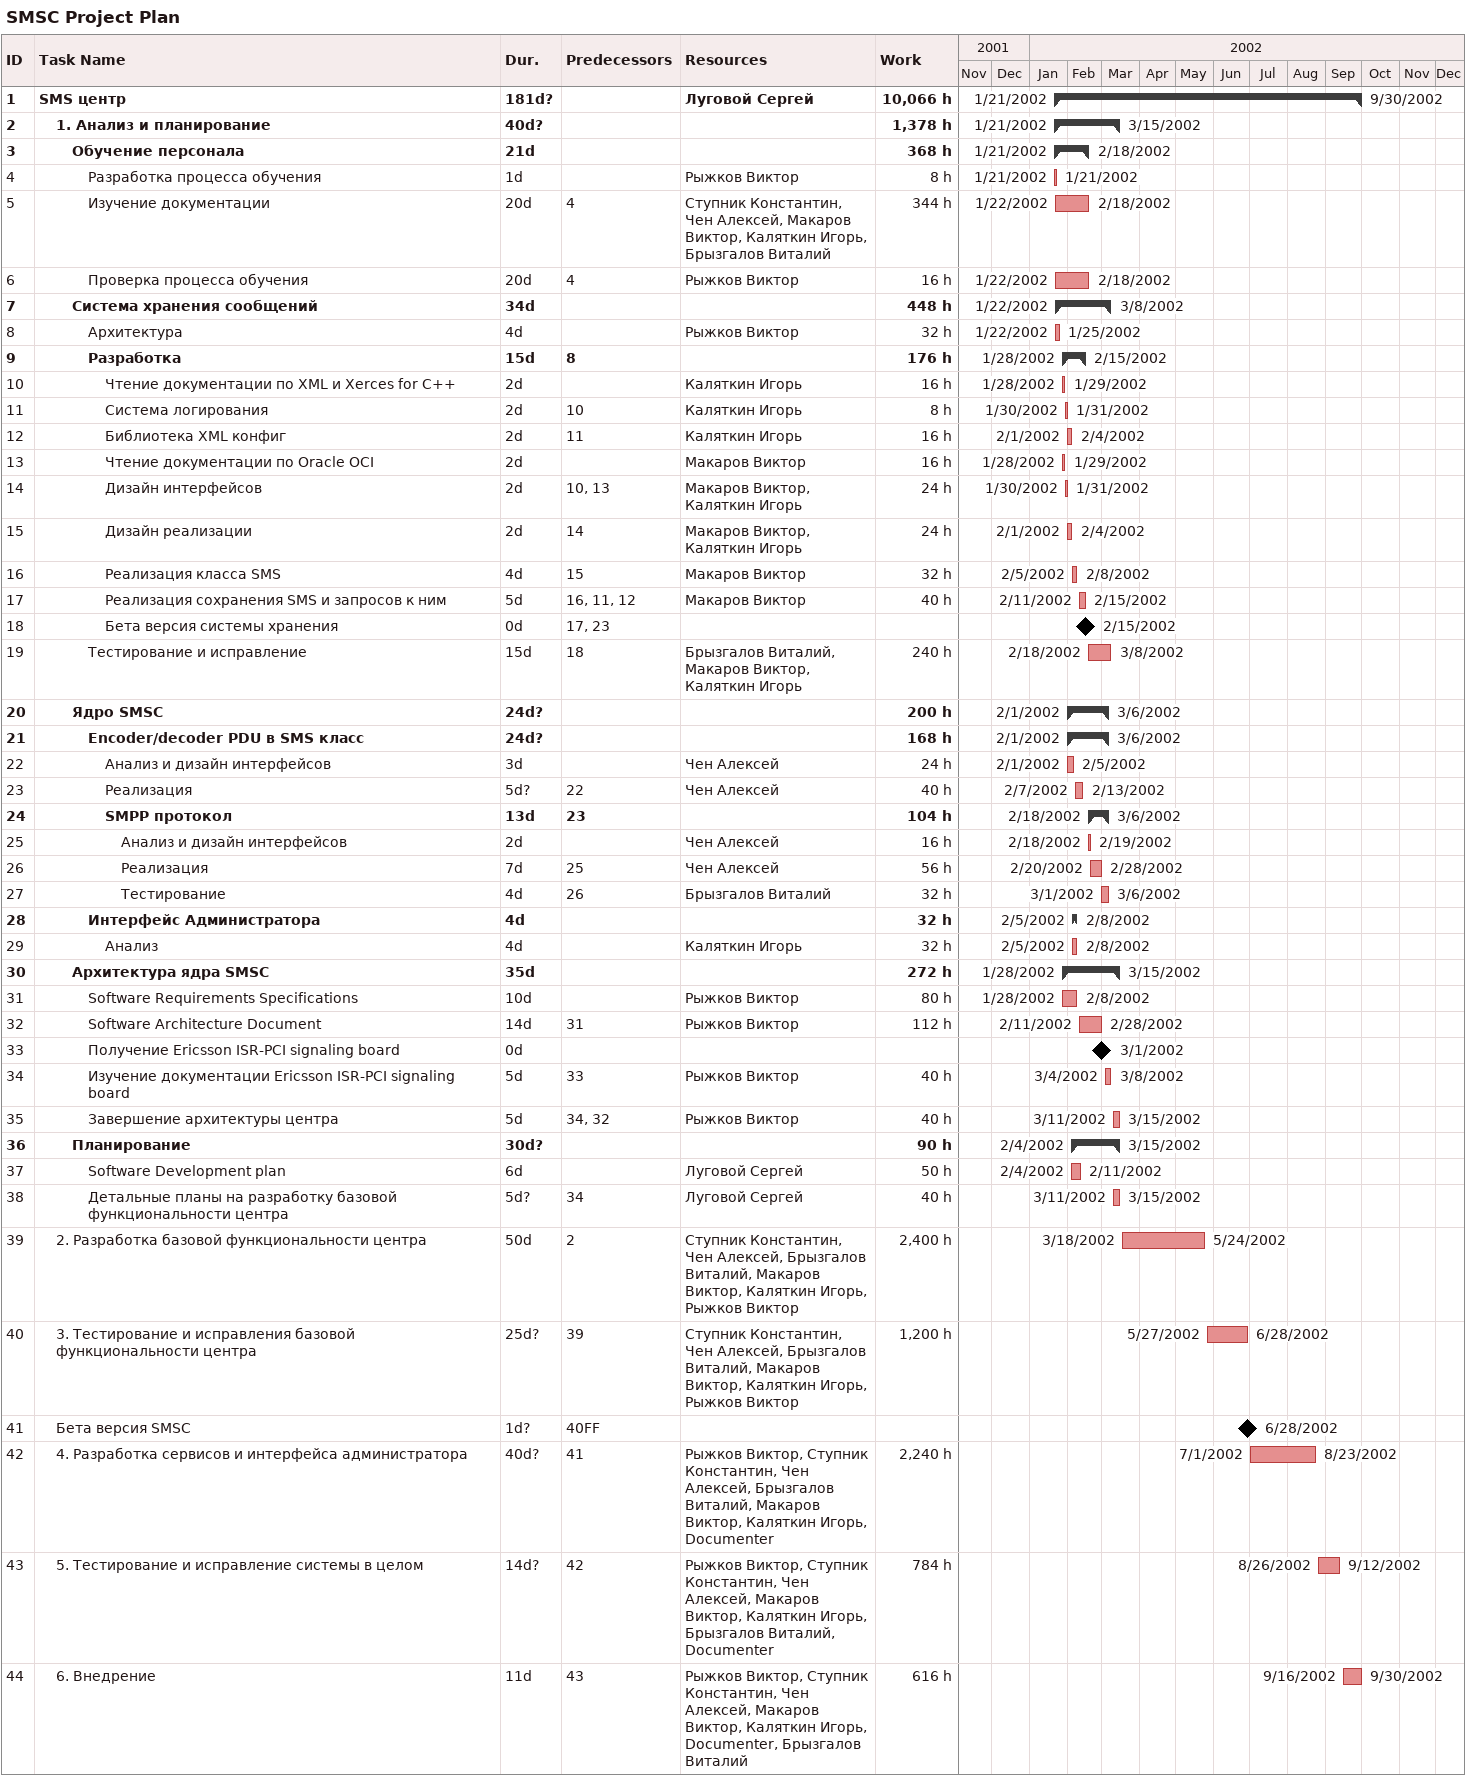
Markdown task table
SMSC Project Plan

| ID | Level | Task | Duration | Start | Finish | Predecessors | Resources | Work (h) |
|---|---|---|---|---|---|---|---|---|
| 1 | 1 | **SMS центр** | 181d? | 2002-01-21 | 2002-09-30 |  | Луговой Сергей | 10066 |
| 2 | 2 | **1. Анализ и планирование** | 40d? | 2002-01-21 | 2002-03-15 |  |  | 1378 |
| 3 | 3 | **Обучение персонала** | 21d | 2002-01-21 | 2002-02-18 |  |  | 368 |
| 4 | 4 | Разработка процесса обучения | 1d | 2002-01-21 | 2002-01-21 |  | Рыжков Виктор | 8 |
| 5 | 4 | Изучение документации | 20d | 2002-01-22 | 2002-02-18 | 4 | Ступник Константин, Чен Алексей, Макаров Виктор, Каляткин Игорь, Брызгалов Виталий | 344 |
| 6 | 4 | Проверка процесса обучения | 20d | 2002-01-22 | 2002-02-18 | 4 | Рыжков Виктор | 16 |
| 7 | 3 | **Система хранения сообщений** | 34d | 2002-01-22 | 2002-03-08 |  |  | 448 |
| 8 | 4 | Архитектура | 4d | 2002-01-22 | 2002-01-25 |  | Рыжков Виктор | 32 |
| 9 | 4 | **Разработка** | 15d | 2002-01-28 | 2002-02-15 | 8 |  | 176 |
| 10 | 5 | Чтение документации по XML и Xerces for C++ | 2d | 2002-01-28 | 2002-01-29 |  | Каляткин Игорь | 16 |
| 11 | 5 | Система логирования | 2d | 2002-01-30 | 2002-01-31 | 10 | Каляткин Игорь | 8 |
| 12 | 5 | Библиотека XML конфиг | 2d | 2002-02-01 | 2002-02-04 | 11 | Каляткин Игорь | 16 |
| 13 | 5 | Чтение документации по Oracle OCI | 2d | 2002-01-28 | 2002-01-29 |  | Макаров Виктор | 16 |
| 14 | 5 | Дизайн интерфейсов | 2d | 2002-01-30 | 2002-01-31 | 10, 13 | Макаров Виктор, Каляткин Игорь | 24 |
| 15 | 5 | Дизайн реализации | 2d | 2002-02-01 | 2002-02-04 | 14 | Макаров Виктор, Каляткин Игорь | 24 |
| 16 | 5 | Реализация класса SMS | 4d | 2002-02-05 | 2002-02-08 | 15 | Макаров Виктор | 32 |
| 17 | 5 | Реализация сохранения SMS и запросов к ним | 5d | 2002-02-11 | 2002-02-15 | 16, 11, 12 | Макаров Виктор | 40 |
| 18 | 5 | Бета версия системы хранения | 0d | 2002-02-15 | 2002-02-15 | 17, 23 |  |  |
| 19 | 4 | Тестирование и исправление | 15d | 2002-02-18 | 2002-03-08 | 18 | Брызгалов Виталий, Макаров Виктор, Каляткин Игорь | 240 |
| 20 | 3 | **Ядро SMSC** | 24d? | 2002-02-01 | 2002-03-06 |  |  | 200 |
| 21 | 4 | **Encoder/decoder PDU в SMS класс** | 24d? | 2002-02-01 | 2002-03-06 |  |  | 168 |
| 22 | 5 | Анализ и дизайн интерфейсов | 3d | 2002-02-01 | 2002-02-05 |  | Чен Алексей | 24 |
| 23 | 5 | Реализация | 5d? | 2002-02-07 | 2002-02-13 | 22 | Чен Алексей | 40 |
| 24 | 5 | **SMPP протокол** | 13d | 2002-02-18 | 2002-03-06 | 23 |  | 104 |
| 25 | 6 | Анализ и дизайн интерфейсов | 2d | 2002-02-18 | 2002-02-19 |  | Чен Алексей | 16 |
| 26 | 6 | Реализация | 7d | 2002-02-20 | 2002-02-28 | 25 | Чен Алексей | 56 |
| 27 | 6 | Тестирование | 4d | 2002-03-01 | 2002-03-06 | 26 | Брызгалов Виталий | 32 |
| 28 | 4 | **Интерфейс Администратора** | 4d | 2002-02-05 | 2002-02-08 |  |  | 32 |
| 29 | 5 | Анализ | 4d | 2002-02-05 | 2002-02-08 |  | Каляткин Игорь | 32 |
| 30 | 3 | **Архитектура ядра SMSC** | 35d | 2002-01-28 | 2002-03-15 |  |  | 272 |
| 31 | 4 | Software Requirements Specifications | 10d | 2002-01-28 | 2002-02-08 |  | Рыжков Виктор | 80 |
| 32 | 4 | Software Architecture Document | 14d | 2002-02-11 | 2002-02-28 | 31 | Рыжков Виктор | 112 |
| 33 | 4 | Получение Ericsson ISR-PCI signaling board | 0d | 2002-03-01 | 2002-03-01 |  |  |  |
| 34 | 4 | Изучение документации Ericsson ISR-PCI signaling board | 5d | 2002-03-04 | 2002-03-08 | 33 | Рыжков Виктор | 40 |
| 35 | 4 | Завершение архитектуры центра | 5d | 2002-03-11 | 2002-03-15 | 34, 32 | Рыжков Виктор | 40 |
| 36 | 3 | **Планирование** | 30d? | 2002-02-04 | 2002-03-15 |  |  | 90 |
| 37 | 4 | Software Development plan | 6d | 2002-02-04 | 2002-02-11 |  | Луговой Сергей | 50 |
| 38 | 4 | Детальные планы на разработку базовой функциональности центра | 5d? | 2002-03-11 | 2002-03-15 | 34 | Луговой Сергей | 40 |
| 39 | 2 | 2. Разработка базовой функциональности центра | 50d | 2002-03-18 | 2002-05-24 | 2 | Ступник Константин, Чен Алексей, Брызгалов Виталий, Макаров Виктор, Каляткин Игорь, Рыжков Виктор | 2400 |
| 40 | 2 | 3. Тестирование и исправления базовой функциональности центра | 25d? | 2002-05-27 | 2002-06-28 | 39 | Ступник Константин, Чен Алексей, Брызгалов Виталий, Макаров Виктор, Каляткин Игорь, Рыжков Виктор | 1200 |
| 41 | 2 | Бета версия SMSC | 1d? | 2002-06-28 | 2002-06-28 | 40FF |  |  |
| 42 | 2 | 4. Разработка сервисов и интерфейса администратора | 40d? | 2002-07-01 | 2002-08-23 | 41 | Рыжков Виктор, Ступник Константин, Чен Алексей, Брызгалов Виталий, Макаров Виктор, Каляткин Игорь, Documenter | 2240 |
| 43 | 2 | 5. Тестирование и исправление системы в целом | 14d? | 2002-08-26 | 2002-09-12 | 42 | Рыжков Виктор, Ступник Константин, Чен Алексей, Макаров Виктор, Каляткин Игорь, Брызгалов Виталий, Documenter | 784 |
| 44 | 2 | 6. Внедрение | 11d | 2002-09-16 | 2002-09-30 | 43 | Рыжков Виктор, Ступник Константин, Чен Алексей, Макаров Виктор, Каляткин Игорь, Documenter, Брызгалов Виталий | 616 |
